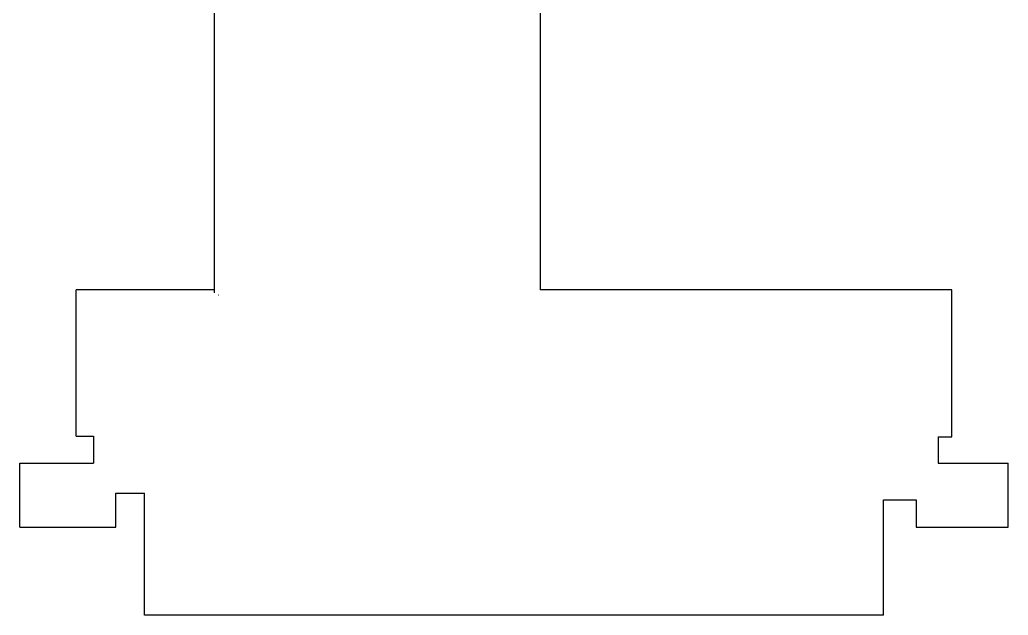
# Model space of a CAD drawing. Header units: inches. Extents: x -550 to 2079, y -844 to 2291.
# Drawn here: x -522 to 2079, y -844 to 723 of the extents above; entities that cross this region are included whole.
import ezdxf

# ---------------------------------------------------------------- set-up
doc = ezdxf.new("R2010")
doc.units = ezdxf.units.IN
doc.header["$LTSCALE"] = 100
doc.header["$MEASUREMENT"] = 0
doc.layers.add('A-ROOF', color=2, linetype='CONTINUOUS')
doc.layers.add('A-WALL', color=5, linetype='CONTINUOUS')

msp = doc.modelspace()

# ---------------------------------------------------------------- linework, layer by layer
at = {"layer": 'A-ROOF'}
for p, q in [((847, 1430.5), (847, 12.5)), ((-10, 5), (-10, 1310)), ((-10, 12.5), (-374, 12.5)), ((-374, -372.5), (-374, 12.5)), ((1930.5, 12.5), (847, 12.5)), ((1930.5, -374), (1930.5, 12.5)), ((-374, -372.5), (-328, -372.5)), ((-328, -372.5), (-328, -443.5)), ((1894.5, -374), (1930.5, -374)), ((1894.5, -374), (1894.5, -443.5)), ((-522, -443.5), (-328, -443.5)), ((-522, -611.5), (-522, -443.5)), ((1894.5, -443.5), (2079, -443.5)), ((2079, -611.5), (2079, -443.5)), ((-269.5, -522.5), (-194, -522.5)), ((-269.5, -611.5), (-269.5, -522.5)), ((-194, -843.5), (-194, -522.5)), ((1750.5, -539.5), (1837, -539.5)), ((1750.5, -843.5), (1750.5, -539.5)), ((1837, -539.5), (1837, -611.5)), ((-522, -611.5), (-269.5, -611.5)), ((1837, -611.5), (2079, -611.5)), ((1750.5, -843.5), (-194, -843.5))]:
    msp.add_line(p, q, dxfattribs=at)
at = {"layer": 'A-WALL'}
msp.add_line((0, 0), (1, 0), dxfattribs=at)
msp.add_line((0, 0), (1, 0), dxfattribs=at)

doc.saveas('drawing.dxf')
